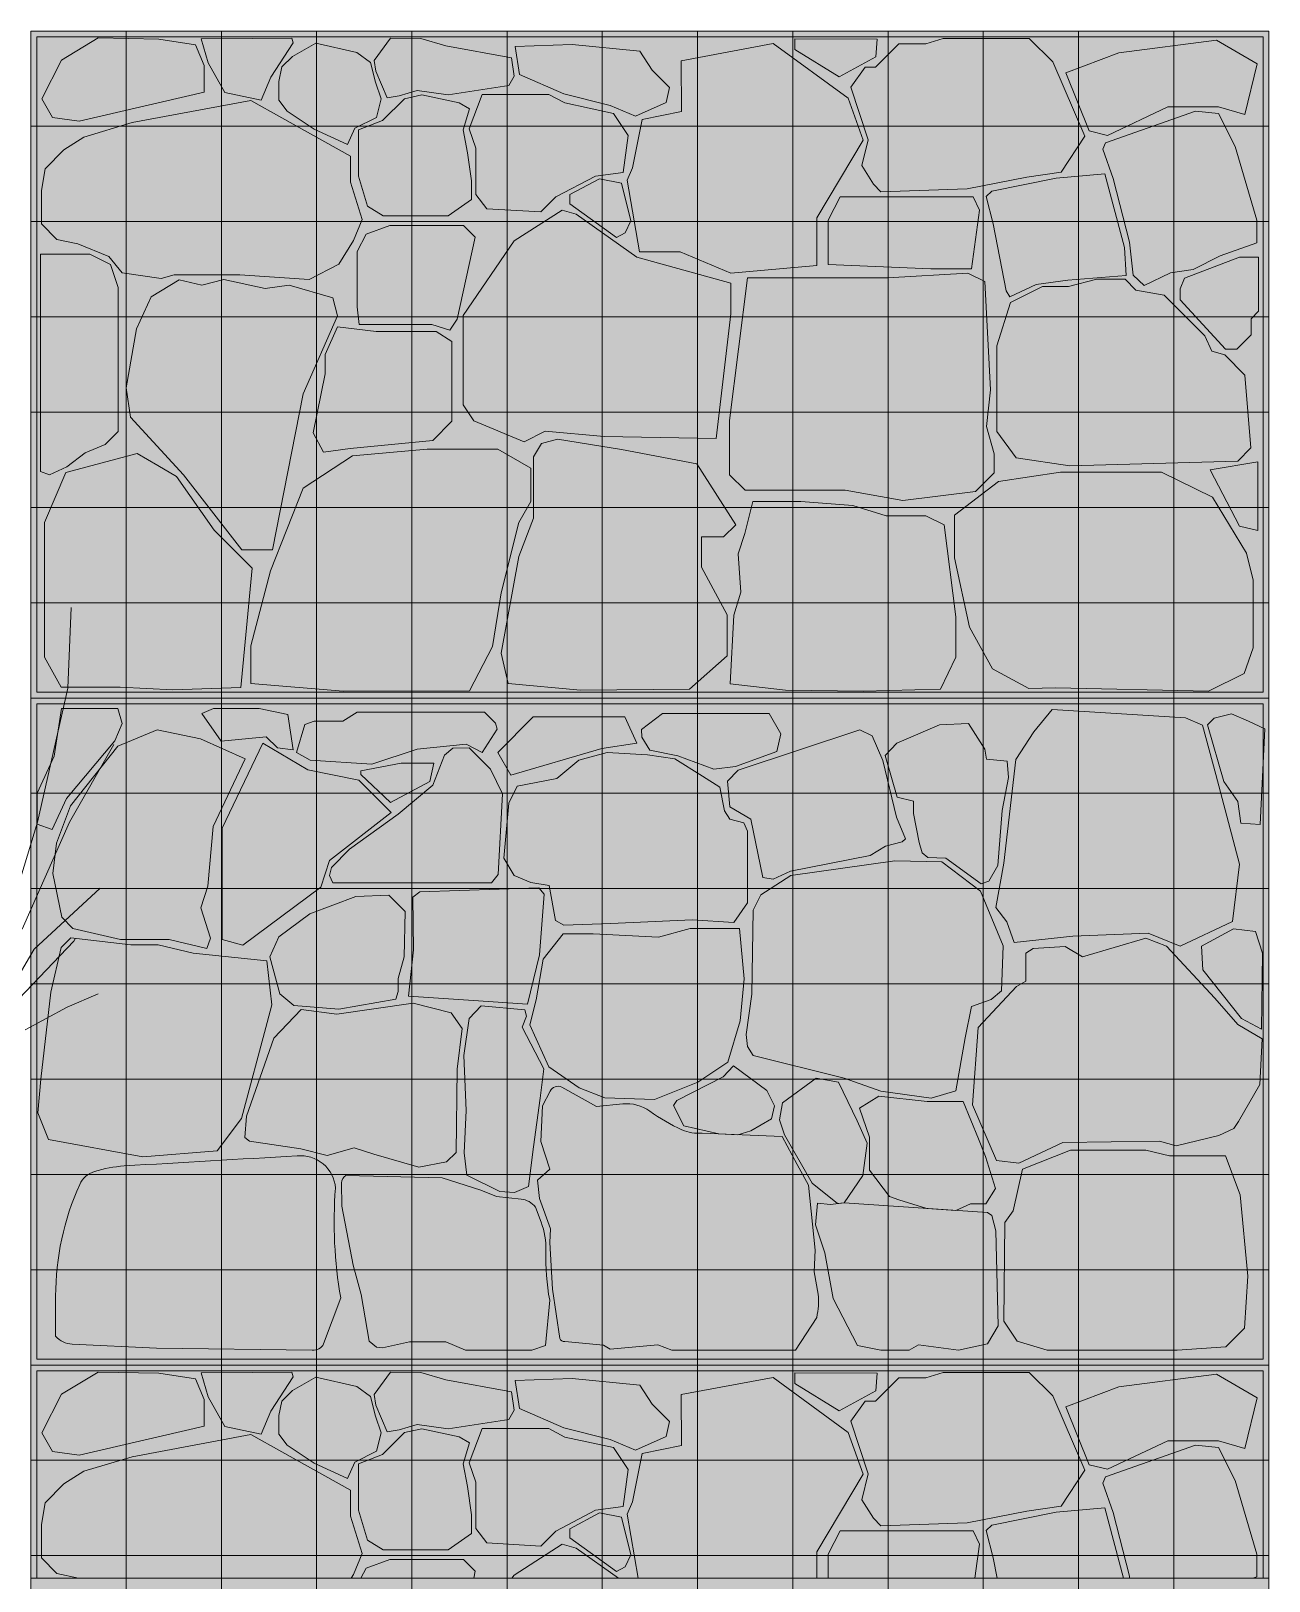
# Model space of a CAD drawing. Header units: centimetres. Extents: x -4381 to 5639, y -3920 to 4826.
# Drawn here: x 5.941 to 6.791, y 27.74 to 28.804 of the extents above; entities that cross this region are included whole.
import ezdxf
from ezdxf.xclip import XClip

# ---------------------------------------------------------------- set-up
doc = ezdxf.new("R2010")
doc.units = ezdxf.units.CM
doc.header["$MEASUREMENT"] = 0
doc.header["$XCLIPFRAME"] = 0
for name, color, linetype, lineweight in [('0_Pen_No__1', 7, 'Continuous', 5), ('0_Pen_No__7', 7, 'Continuous', 5), ('Mur de clôture_Pen_No__1', 7, 'Continuous', 5), ('net_Pen_No__1', 7, 'Continuous', 5)]:
    doc.layers.add(name, color=color, linetype=linetype, lineweight=lineweight)
doc.layers.add('0_Pen_No__254', color=7, linetype='Continuous', lineweight=13, true_color=0xe8e8e8)
doc.layers.add('cad-block.com_Pen_No__62', color=7, linetype='Continuous', lineweight=5, true_color=0xaaaaaa)
doc.layers.add('Drawing & Figure', color=7, linetype='Continuous')
doc.layers.add('Mur de clôture', color=7, linetype='Continuous')

# ---------------------------------------------------------------- blocks, each defined once
blk = doc.blocks.new('Drawing_8_8', base_point=(-322.5754, 32.2036))
at = {"layer": '0_Pen_No__1', "linetype": 'Continuous', "lineweight": 0, "ltscale": 10, "true_color": 0xffffff}
blk.add_hatch(color=7, dxfattribs=at).paths.add_polyline_path([(6.791, 28.8036), (5.941, 28.8036), (5.941, 25.1825), (6.791, 25.1825)])
at = {"layer": '0_Pen_No__254', "linetype": 'Continuous', "ltscale": 10}
for points in [[(6.0599, 28.7617), (6.0599, 28.7799), (6.0539, 28.7941), (6.0288, 28.7979), (5.9872, 28.7988), (5.9619, 28.7837), (5.9486, 28.7571), (5.9558, 28.7442), (5.9742, 28.7417)], [(6.0741, 28.7613), (6.0992, 28.7562), (6.1058, 28.772), (6.121, 28.7955), (6.1201, 28.7986), (6.0933, 28.7984), (6.058, 28.7983), (6.0628, 28.7817)], [(6.1366, 28.7953), (6.1206, 28.786), (6.1134, 28.7789), (6.1112, 28.7689), (6.1112, 28.7562), (6.1169, 28.7487), (6.1355, 28.7362), (6.1584, 28.7258), (6.1634, 28.737), (6.1782, 28.7443), (6.1814, 28.757), (6.1775, 28.7686), (6.1742, 28.782), (6.1647, 28.7888)], [(6.1778, 28.776), (6.1855, 28.7578), (6.1939, 28.7591), (6.2061, 28.7627), (6.2276, 28.7597), (6.2691, 28.7663), (6.2728, 28.7726), (6.271, 28.7853), (6.2259, 28.7934), (6.2087, 28.7984), (6.1879, 28.7986), (6.1767, 28.7834)], [(6.2736, 28.7929), (6.2765, 28.7738), (6.3068, 28.7604), (6.3387, 28.7524), (6.3561, 28.7451), (6.3772, 28.7545), (6.3794, 28.7649), (6.3675, 28.7768), (6.359, 28.7898), (6.3126, 28.7944)], [(6.3589, 28.652), (6.3868, 28.652), (6.4215, 28.6375), (6.4806, 28.6426), (6.4806, 28.6753), (6.5124, 28.7286), (6.5022, 28.7574), (6.4507, 28.795), (6.3875, 28.7832), (6.3876, 28.7484), (6.3606, 28.7428), (6.3541, 28.7097), (6.3504, 28.7012)], [(6.4654, 28.7982), (6.4655, 28.791), (6.4959, 28.7721), (6.521, 28.7859), (6.522, 28.798)], [(6.5245, 28.6932), (6.5838, 28.6952), (6.6247, 28.7034), (6.6483, 28.7067), (6.6646, 28.7315), (6.6426, 28.7824), (6.6265, 28.7985), (6.5674, 28.7985), (6.5554, 28.7949), (6.537, 28.7949), (6.5208, 28.7787), (6.5138, 28.7787), (6.5039, 28.765), (6.5159, 28.729), (6.5115, 28.7112), (6.5194, 28.6984)], [(6.6801, 28.732), (6.7217, 28.7516), (6.7563, 28.7516), (6.7745, 28.7462), (6.7829, 28.7811), (6.7551, 28.7974), (6.6879, 28.7886), (6.6516, 28.775), (6.6676, 28.7351)], [(6.242, 28.7365), (6.2465, 28.7232), (6.2465, 28.6915), (6.254, 28.6815), (6.2912, 28.6794), (6.3015, 28.6897), (6.3287, 28.7039), (6.3477, 28.7064), (6.351, 28.7319), (6.3411, 28.7471), (6.3076, 28.7542), (6.2966, 28.7601), (6.2508, 28.7601)], [(5.9482, 28.6942), (5.9482, 28.6712), (5.9589, 28.6605), (5.9732, 28.6575), (5.9946, 28.6489), (6.0036, 28.6376), (6.0305, 28.6337), (6.0393, 28.6363), (6.0845, 28.6363), (6.132, 28.633), (6.1524, 28.6435), (6.1624, 28.6599), (6.1685, 28.6743), (6.1604, 28.6998), (6.1604, 28.7178), (6.0919, 28.7558), (6.0105, 28.7407), (5.9774, 28.7308), (5.9637, 28.722), (5.9508, 28.7091)], [(6.166, 28.7357), (6.166, 28.7039), (6.172, 28.6835), (6.1828, 28.6768), (6.2274, 28.6768), (6.2434, 28.688), (6.2434, 28.7009), (6.2408, 28.7201), (6.2378, 28.7357), (6.2422, 28.7501), (6.2351, 28.7543), (6.2093, 28.7597), (6.1974, 28.7571), (6.1823, 28.7421)], [(6.6978, 28.636), (6.7053, 28.6289), (6.7235, 28.6377), (6.7389, 28.64), (6.7575, 28.6494), (6.7827, 28.6583), (6.7827, 28.6739), (6.7679, 28.7243), (6.7563, 28.7469), (6.7406, 28.7485), (6.6788, 28.7269), (6.6769, 28.7225), (6.6841, 28.7023), (6.6952, 28.6586)], [(6.311, 28.685), (6.3431, 28.6618), (6.3491, 28.665), (6.3529, 28.6734), (6.3466, 28.6992), (6.3314, 28.7021), (6.311, 28.6913)], [(6.6105, 28.6254), (6.6131, 28.6212), (6.6312, 28.6296), (6.653, 28.6327), (6.6929, 28.6358), (6.6918, 28.6551), (6.6783, 28.7057), (6.6449, 28.7027), (6.6007, 28.6938), (6.5969, 28.69), (6.6017, 28.6713)], [(6.4883, 28.6433), (6.5588, 28.6404), (6.5867, 28.6404), (6.5922, 28.6806), (6.588, 28.6898), (6.4966, 28.6898), (6.4883, 28.6739)], [(6.3346, 28.5253), (6.4115, 28.5239), (6.4216, 28.6096), (6.4216, 28.6306), (6.3571, 28.6484), (6.3153, 28.6779), (6.3057, 28.6807), (6.2727, 28.6595), (6.2377, 28.6083), (6.2377, 28.5471), (6.2451, 28.536), (6.2796, 28.5218), (6.294, 28.529)], [(6.1664, 28.6023), (6.2162, 28.6023), (6.2286, 28.5984), (6.2336, 28.6058), (6.2461, 28.6621), (6.238, 28.6702), (6.1874, 28.6702), (6.1712, 28.6643), (6.1649, 28.6524), (6.1649, 28.6144)], [(5.9475, 28.5013), (5.9538, 28.499), (5.9657, 28.5045), (5.9783, 28.5141), (5.992, 28.5199), (6.0009, 28.5288), (6.0009, 28.6277), (5.9956, 28.6433), (5.9814, 28.6504), (5.9475, 28.6504)], [(6.7301, 28.6192), (6.7612, 28.5853), (6.769, 28.5853), (6.7787, 28.595), (6.7787, 28.6062), (6.7839, 28.6114), (6.7839, 28.6485), (6.7707, 28.6485), (6.733, 28.6339), (6.7301, 28.6266)], [(6.0095, 28.5387), (6.0458, 28.4991), (6.0859, 28.4475), (6.1068, 28.4475), (6.1279, 28.5546), (6.1515, 28.6081), (6.1484, 28.6205), (6.1184, 28.6292), (6.1018, 28.6268), (6.0734, 28.6331), (6.0583, 28.6291), (6.0427, 28.6328), (6.0235, 28.6211), (6.0134, 28.5993), (6.0063, 28.5587)], [(6.4207, 28.499), (6.4313, 28.4886), (6.5001, 28.4886), (6.5396, 28.4814), (6.5895, 28.4876), (6.6024, 28.5004), (6.6024, 28.5135), (6.5971, 28.5323), (6.5999, 28.5573), (6.596, 28.6316), (6.5842, 28.6374), (6.5292, 28.6342), (6.4329, 28.6342), (6.4207, 28.5363)], [(6.6542, 28.5053), (6.7696, 28.5085), (6.7786, 28.5175), (6.7745, 28.5675), (6.7607, 28.5813), (6.7517, 28.5838), (6.747, 28.5945), (6.7191, 28.6223), (6.6997, 28.6258), (6.6924, 28.6332), (6.6728, 28.6332), (6.6535, 28.6282), (6.6356, 28.6282), (6.6136, 28.6172), (6.6043, 28.5875), (6.6043, 28.5287), (6.6175, 28.5106)], [(6.142, 28.5147), (6.1602, 28.5172), (6.2169, 28.5227), (6.2301, 28.5358), (6.2301, 28.5905), (6.2192, 28.5973), (6.1781, 28.5973), (6.1515, 28.6007), (6.1431, 28.5817), (6.1431, 28.5684), (6.1349, 28.5279)], [(6.092, 28.3559), (6.1555, 28.3505), (6.2422, 28.3508), (6.258, 28.3813), (6.2639, 28.4181), (6.2759, 28.4663), (6.2842, 28.4807), (6.2842, 28.5037), (6.2617, 28.5167), (6.213, 28.5167), (6.1619, 28.5121), (6.128, 28.4898), (6.1055, 28.4331), (6.092, 28.3816)], [(6.2638, 28.3767), (6.2686, 28.3558), (6.3183, 28.3513), (6.3931, 28.352), (6.4191, 28.3748), (6.4191, 28.4029), (6.4014, 28.4357), (6.4014, 28.4564), (6.4166, 28.4564), (6.4249, 28.4647), (6.3983, 28.5067), (6.3464, 28.5164), (6.3026, 28.5236), (6.2915, 28.5205), (6.286, 28.5114), (6.286, 28.4693), (6.276, 28.4431)], [(5.9504, 28.4663), (5.9504, 28.374), (5.9618, 28.3533), (6.0023, 28.3533), (6.0385, 28.3514), (6.0852, 28.3532), (6.093, 28.435), (6.0669, 28.4611), (6.041, 28.4979), (6.0139, 28.5137), (5.9651, 28.5007)], [(6.7507, 28.5025), (6.7707, 28.4639), (6.7834, 28.4609), (6.7834, 28.5079)], [(6.7496, 28.3507), (6.7741, 28.3627), (6.7802, 28.3803), (6.7802, 28.4267), (6.7755, 28.4453), (6.7522, 28.4838), (6.7172, 28.5009), (6.6478, 28.5009), (6.6053, 28.4945), (6.5752, 28.4713), (6.5752, 28.4422), (6.5854, 28.3944), (6.6012, 28.3659), (6.6262, 28.3524), (6.6444, 28.3528)], [(6.4211, 28.3556), (6.4591, 28.3513), (6.5127, 28.3506), (6.5656, 28.352), (6.576, 28.374), (6.576, 28.4017), (6.568, 28.4647), (6.5555, 28.471), (6.5282, 28.471), (6.5054, 28.4781), (6.4696, 28.4808), (6.4366, 28.4808), (6.4311, 28.4589), (6.4267, 28.4449), (6.4285, 28.4185), (6.4236, 28.4028)], [(5.9556, 28.2557), (5.9654, 28.277), (5.9986, 28.3164), (6.0037, 28.3283), (6.0006, 28.3386), (5.9619, 28.3386), (5.9569, 28.3061), (5.9453, 28.2805), (5.9453, 28.2593)], [(6.0716, 28.3162), (6.1026, 28.3193), (6.1103, 28.3116), (6.1211, 28.3103), (6.1175, 28.3345), (6.0977, 28.3386), (6.0663, 28.3386), (6.0583, 28.3352)], [(6.129, 28.3277), (6.1234, 28.3086), (6.1327, 28.3033), (6.175, 28.3006), (6.2062, 28.3108), (6.2399, 28.3142), (6.2508, 28.3086), (6.2612, 28.3246), (6.2599, 28.3286), (6.2524, 28.3361), (6.1649, 28.3361), (6.1551, 28.3299), (6.1354, 28.3299)], [(6.4532, 28.3092), (6.4559, 28.3213), (6.4478, 28.3352), (6.3746, 28.3352), (6.3603, 28.3242), (6.3605, 28.319), (6.366, 28.3101), (6.3852, 28.3062), (6.4098, 28.297), (6.4248, 28.299)], [(6.6161, 28.1781), (6.6564, 28.1824), (6.708, 28.1845), (6.7301, 28.1757), (6.766, 28.1926), (6.7709, 28.2319), (6.7546, 28.2934), (6.7453, 28.3273), (6.7338, 28.3323), (6.6422, 28.338), (6.6296, 28.3227), (6.6173, 28.3037), (6.609, 28.2326), (6.6035, 28.2021), (6.611, 28.1923)], [(6.7849, 28.2591), (6.7881, 28.3248), (6.777, 28.33), (6.7654, 28.335), (6.7533, 28.332), (6.7489, 28.3276), (6.76, 28.2885), (6.7696, 28.2748), (6.7716, 28.2601)], [(6.0619, 28.1739), (6.0643, 28.181), (6.0576, 28.202), (6.0625, 28.2167), (6.0661, 28.2577), (6.0882, 28.3041), (6.0575, 28.318), (6.0277, 28.3241), (6.0007, 28.3129), (5.9683, 28.272), (5.9585, 28.2462), (5.956, 28.2255), (5.9622, 28.1954), (5.9699, 28.1877), (6.0025, 28.1802), (6.0359, 28.1802)], [(6.2705, 28.293), (6.3329, 28.3113), (6.3571, 28.3148), (6.3488, 28.333), (6.2858, 28.333), (6.2616, 28.3085)], [(6.4436, 28.2227), (6.4507, 28.2217), (6.4625, 28.227), (6.5172, 28.2378), (6.5278, 28.2442), (6.5393, 28.2473), (6.5414, 28.2493), (6.5354, 28.2642), (6.5259, 28.303), (6.5187, 28.32), (6.5102, 28.324), (6.4266, 28.2963), (6.4192, 28.2888), (6.4208, 28.2712), (6.4354, 28.2628)], [(6.553, 28.2396), (6.5567, 28.2365), (6.5691, 28.2359), (6.5935, 28.2185), (6.5987, 28.2203), (6.6048, 28.231), (6.6078, 28.2687), (6.6122, 28.2913), (6.6112, 28.3025), (6.5971, 28.304), (6.596, 28.3109), (6.5848, 28.3284), (6.5649, 28.3274), (6.5355, 28.3149), (6.5276, 28.3064), (6.5357, 28.2778), (6.547, 28.2752), (6.547, 28.2666), (6.5509, 28.2467)], [(6.1002, 28.315), (6.0723, 28.2565), (6.0723, 28.1802), (6.0866, 28.1763), (6.1401, 28.216), (6.1461, 28.2345), (6.1883, 28.2673), (6.1661, 28.2895), (6.1312, 28.2966)], [(6.2307, 28.3115), (6.225, 28.3067), (6.2169, 28.2862), (6.1932, 28.2662), (6.1598, 28.2422), (6.1473, 28.2297), (6.146, 28.2242), (6.1482, 28.2191), (6.2572, 28.2191), (6.2618, 28.2249), (6.2649, 28.2801), (6.2566, 28.297), (6.2418, 28.3117)], [(6.2969, 28.2173), (6.3011, 28.1932), (6.3069, 28.1901), (6.3391, 28.1911), (6.3951, 28.1937), (6.4237, 28.1918), (6.433, 28.2054), (6.4331, 28.2546), (6.4304, 28.2603), (6.4208, 28.2627), (6.4172, 28.2684), (6.4141, 28.2847), (6.4022, 28.2922), (6.3832, 28.3042), (6.3643, 28.307), (6.3367, 28.3086), (6.3173, 28.3032), (6.3022, 28.2907), (6.2748, 28.2855), (6.2691, 28.2737), (6.2657, 28.2361), (6.2728, 28.224), (6.2842, 28.2192)], [(6.1676, 28.2934), (6.1879, 28.2741), (6.2149, 28.2885), (6.2177, 28.3011), (6.1953, 28.3011), (6.1676, 28.2959)], [(6.4369, 28.1005), (6.4993, 28.085), (6.5245, 28.0761), (6.5591, 28.0714), (6.576, 28.0764), (6.5825, 28.1128), (6.5869, 28.1342), (6.6002, 28.1391), (6.6075, 28.145), (6.6085, 28.1759), (6.5929, 28.2133), (6.5664, 28.2335), (6.5342, 28.2341), (6.4627, 28.2242), (6.4422, 28.2108), (6.4368, 28.2003), (6.436, 28.1426), (6.4321, 28.1151), (6.4331, 28.1067)], [(6.1215, 28.1349), (6.1525, 28.1323), (6.1915, 28.1392), (6.1932, 28.1445), (6.1932, 28.1535), (6.1972, 28.1682), (6.1979, 28.1994), (6.1867, 28.2105), (6.164, 28.2097), (6.1325, 28.1978), (6.1112, 28.182), (6.105, 28.1683), (6.1119, 28.1429)], [(6.2002, 28.1413), (6.2449, 28.1383), (6.2819, 28.1359), (6.2901, 28.1696), (6.2935, 28.2113), (6.2897, 28.2156), (6.208, 28.2128), (6.2032, 28.2093), (6.2037, 28.1732)], [(6.2835, 28.1216), (6.2967, 28.0929), (6.3175, 28.0783), (6.3351, 28.0715), (6.3692, 28.0703), (6.3988, 28.0823), (6.4194, 28.0961), (6.428, 28.1244), (6.4307, 28.1532), (6.4274, 28.1878), (6.3937, 28.1878), (6.372, 28.1819), (6.3271, 28.184), (6.3065, 28.184), (6.2926, 28.1666), (6.288, 28.1389)], [(6.7447, 28.1756), (6.7456, 28.1594), (6.7721, 28.1259), (6.7859, 28.1186), (6.7865, 28.1709), (6.7817, 28.1857), (6.7667, 28.1876)], [(5.9532, 28.0429), (6.0178, 28.0311), (6.0688, 28.0351), (6.0857, 28.0573), (6.1032, 28.1233), (6.1065, 28.1353), (6.103, 28.1656), (6.0523, 28.1708), (6.0284, 28.1766), (6.0096, 28.1766), (5.9684, 28.1813), (5.9617, 28.1746), (5.9548, 28.144), (5.9478, 28.0844), (5.9457, 28.0613)], [(6.604, 28.0286), (6.6193, 28.0266), (6.6496, 28.041), (6.7158, 28.0418), (6.7272, 28.0386), (6.7567, 28.0457), (6.7668, 28.0506), (6.77, 28.0553), (6.7848, 28.0806), (6.7863, 28.1121), (6.7696, 28.1219), (6.7539, 28.14), (6.7206, 28.1756), (6.7064, 28.1812), (6.6629, 28.1683), (6.651, 28.1754), (6.6291, 28.1741), (6.6242, 28.1707), (6.6242, 28.1516), (6.6177, 28.1479), (6.5914, 28.1199), (6.5875, 28.0667)], [(6.0878, 28.0443), (6.091, 28.0419), (6.1263, 28.0366), (6.1444, 28.0319), (6.163, 28.0372), (6.1764, 28.0328), (6.2073, 28.024), (6.2263, 28.0277), (6.233, 28.034), (6.2336, 28.0912), (6.237, 28.1192), (6.2296, 28.1299), (6.2035, 28.1364), (6.1511, 28.1289), (6.1265, 28.1322), (6.1079, 28.1125), (6.089, 28.059)], [(6.2629, 28.0072), (6.2731, 28.0066), (6.2826, 28.0107), (6.286, 28.0379), (6.2907, 28.0712), (6.2931, 28.0915), (6.2782, 28.1201), (6.2812, 28.1276), (6.2802, 28.1319), (6.2501, 28.1346), (6.242, 28.126), (6.2382, 28.1005), (6.2398, 28.0629), (6.2384, 28.0337), (6.2404, 28.0185)], [(6.3894, 28.0524), (6.4134, 28.0468), (6.4263, 28.0462), (6.4353, 28.049), (6.4495, 28.0572), (6.4516, 28.066), (6.4462, 28.0765), (6.4233, 28.0934), (6.4163, 28.0859), (6.3844, 28.0698), (6.3823, 28.0663)], [(6.3387, 27.899), (6.3715, 27.9021), (6.3811, 27.8985), (6.4659, 27.8985), (6.4805, 27.9209, 0.078557), (6.4816, 27.9368), (6.4788, 27.9522), (6.4795, 27.9671), (6.4749, 28.0116), (6.467, 28.0257), (6.4567, 28.0449), (6.4018, 28.0473, -0.129508), (6.388, 28.0496, -0.047136), (6.3659, 28.0624, 0.178869), (6.3474, 28.0674), (6.3294, 28.0657), (6.3055, 28.0789, 0.402294), (6.2975, 28.0762), (6.2922, 28.0661), (6.2911, 28.0415), (6.2972, 28.0226), (6.2889, 28.0151), (6.2902, 28.0024), (6.2977, 27.9817), (6.2974, 27.9723), (6.2991, 27.9402), (6.3041, 27.9063, 0.271244), (6.3075, 27.9043), (6.3342, 27.9019)], [(6.455, 28.0564), (6.4585, 28.0461), (6.4775, 28.013), (6.4947, 27.999), (6.4994, 27.9995), (6.5123, 28.0183), (6.5152, 28.0404), (6.5084, 28.0558), (6.4954, 28.0824), (6.4801, 28.0851), (6.4571, 28.068)], [(6.537, 28.0016), (6.5562, 27.9956), (6.576, 27.9943), (6.5861, 27.9989), (6.5967, 27.9989), (6.6033, 28.0093), (6.5965, 28.0313), (6.5916, 28.0433), (6.5811, 28.069), (6.5563, 28.069), (6.5232, 28.0726), (6.5098, 28.0645), (6.5167, 28.0445), (6.5167, 28.0219), (6.5306, 28.0038)], [(5.958, 27.908, 0.202929), (5.9694, 27.9025), (6.0272, 27.8998), (6.1342, 27.8985, 0.315943), (6.142, 27.9027), (6.1537, 27.9343, -0.062601), (6.1501, 28.0096, 0.423499), (6.1238, 28.0317), (6.005, 28.0248, 0.056058), (5.9846, 28.021, 0.216368), (5.9745, 28.0121, 0.106349), (5.958, 27.9355)], [(6.6387, 27.8985), (6.6785, 27.8985), (6.728, 27.8985), (6.7615, 27.9007), (6.7743, 27.9134), (6.7766, 27.9492), (6.7712, 28.005), (6.7611, 28.0318), (6.7228, 28.0318), (6.7064, 28.0356), (6.6548, 28.0356), (6.6219, 28.0225), (6.6153, 27.9941), (6.6097, 27.9861), (6.6091, 27.9183), (6.6181, 27.9045)], [(6.1732, 27.9046), (6.1782, 27.9005), (6.1823, 27.8999), (6.201, 27.904), (6.226, 27.904), (6.2395, 27.8985), (6.2849, 27.8985), (6.2942, 27.9016), (6.2972, 27.9327, -0.055011), (6.2946, 27.9665, 0.099308), (6.2913, 27.9863), (6.2874, 27.9965, 0.204724), (6.2775, 28.0021), (6.2606, 28.0039), (6.2499, 28.0082), (6.2233, 28.0167), (6.1572, 28.0183, 0.262334), (6.1543, 28.0131), (6.1545, 27.9973), (6.1623, 27.9567), (6.1677, 27.9366)], [(6.5085, 27.9016), (6.5245, 27.8985), (6.544, 27.8985), (6.5505, 27.9021), (6.5778, 27.8985), (6.5977, 27.9028), (6.605, 27.915), (6.6034, 27.9803), (6.6007, 27.9907), (6.5978, 27.9928), (6.4994, 27.9995), (6.49, 27.9984), (6.481, 27.9993), (6.4796, 27.9843), (6.4862, 27.9652), (6.4918, 27.9338)], [(6.0599, 27.8463), (6.0599, 27.8645), (6.0539, 27.8787), (6.0288, 27.8825), (5.9872, 27.8834), (5.9619, 27.8683), (5.9486, 27.8417), (5.9558, 27.8288), (5.9742, 27.8263)], [(6.0741, 27.8459), (6.0992, 27.8408), (6.1058, 27.8566), (6.121, 27.8801), (6.1201, 27.8832), (6.0933, 27.8831), (6.058, 27.8829), (6.0628, 27.8663)], [(6.1366, 27.8799), (6.1206, 27.8706), (6.1134, 27.8635), (6.1112, 27.8535), (6.1112, 27.8408), (6.1169, 27.8333), (6.1355, 27.8209), (6.1584, 27.8104), (6.1634, 27.8216), (6.1782, 27.829), (6.1814, 27.8417), (6.1775, 27.8532), (6.1742, 27.8666), (6.1647, 27.8734)], [(6.1778, 27.8606), (6.1855, 27.8424), (6.1939, 27.8437), (6.2061, 27.8473), (6.2276, 27.8443), (6.2691, 27.8509), (6.2728, 27.8572), (6.271, 27.8699), (6.2259, 27.878), (6.2087, 27.883), (6.1879, 27.8832), (6.1767, 27.868)], [(6.2736, 27.8775), (6.2765, 27.8584), (6.3068, 27.845), (6.3387, 27.837), (6.3561, 27.8298), (6.3772, 27.8391), (6.3794, 27.8495), (6.3675, 27.8614), (6.359, 27.8744), (6.3126, 27.879)], [(6.4806, 27.742), (6.4806, 27.7599), (6.5124, 27.8132), (6.5022, 27.842), (6.4507, 27.8796), (6.3875, 27.8679), (6.3876, 27.833), (6.3606, 27.8274), (6.3541, 27.7944), (6.3504, 27.7858), (6.358, 27.742)], [(6.4654, 27.8829), (6.4655, 27.8756), (6.4959, 27.8567), (6.521, 27.8705), (6.522, 27.8826)], [(6.5245, 27.7778), (6.5838, 27.7798), (6.6247, 27.788), (6.6483, 27.7913), (6.6646, 27.8161), (6.6426, 27.867), (6.6265, 27.8831), (6.5674, 27.8831), (6.5554, 27.8795), (6.537, 27.8795), (6.5208, 27.8633), (6.5138, 27.8633), (6.5039, 27.8497), (6.5159, 27.8136), (6.5115, 27.7958), (6.5194, 27.783)], [(6.6801, 27.8167), (6.7217, 27.8362), (6.7563, 27.8362), (6.7745, 27.8308), (6.7829, 27.8657), (6.7551, 27.882), (6.6879, 27.8733), (6.6516, 27.8596), (6.6676, 27.8197)], [(5.9482, 27.7788), (5.9482, 27.7558), (5.9589, 27.7451), (5.9732, 27.7421), (6.1608, 27.742), (6.1624, 27.7445), (6.1685, 27.7589), (6.1604, 27.7844), (6.1604, 27.8024), (6.0919, 27.8405), (6.0105, 27.8253), (5.9774, 27.8154), (5.9637, 27.8066), (5.9508, 27.7937)], [(6.166, 27.8203), (6.166, 27.7886), (6.172, 27.7681), (6.1828, 27.7614), (6.2274, 27.7614), (6.2434, 27.7726), (6.2434, 27.7855), (6.2408, 27.8048), (6.2378, 27.8204), (6.2422, 27.8347), (6.2351, 27.8389), (6.2093, 27.8444), (6.1974, 27.8418), (6.1823, 27.8267)], [(6.242, 27.8211), (6.2465, 27.8078), (6.2465, 27.7761), (6.254, 27.7661), (6.2912, 27.764), (6.3015, 27.7743), (6.3287, 27.7885), (6.3477, 27.791), (6.351, 27.8165), (6.3411, 27.8317), (6.3076, 27.8388), (6.2966, 27.8447), (6.2508, 27.8447)], [(6.78, 27.742), (6.7827, 27.7429), (6.7827, 27.7585), (6.7679, 27.809), (6.7563, 27.8316), (6.7406, 27.8331), (6.6788, 27.8115), (6.6769, 27.8071), (6.6841, 27.787), (6.6952, 27.7432), (6.6953, 27.742)], [(6.311, 27.7696), (6.3431, 27.7464), (6.3491, 27.7496), (6.3529, 27.758), (6.3466, 27.7838), (6.3314, 27.7867), (6.311, 27.7759)], [(6.6912, 27.742), (6.6783, 27.7903), (6.6449, 27.7873), (6.6007, 27.7784), (6.5969, 27.7746), (6.6017, 27.7559), (6.6044, 27.742)], [(6.5891, 27.742), (6.5922, 27.7652), (6.588, 27.7744), (6.4966, 27.7744), (6.4883, 27.7585), (6.4883, 27.742)], [(6.3444, 27.742), (6.3153, 27.7625), (6.3057, 27.7653), (6.2727, 27.7441), (6.2713, 27.742)], [(6.2451, 27.742), (6.2461, 27.7467), (6.238, 27.7548), (6.1874, 27.7548), (6.1712, 27.7489), (6.1675, 27.742)]]:
    blk.add_hatch(color=256, dxfattribs=at).paths.add_polyline_path(points)
at = {"layer": 'Mur de clôture', "linetype": 'Continuous', "lineweight": 0, "ltscale": 10, "true_color": 0x000000}
blk.add_hatch(color=18, dxfattribs=at).paths.add_polyline_path([(6.791, 28.8036), (5.941, 28.8036), (5.941, 24.7674), (6.791, 24.7674)])
at = {"layer": '0_Pen_No__1', "linetype": 'Continuous', "ltscale": 10}
for p, q in [((6.791, 28.8036), (5.941, 28.8036)), ((6.791, 25.1825), (6.791, 28.8036))]:
    blk.add_line(p, q, dxfattribs=at)
at = {"layer": '0_Pen_No__7', "linetype": 'Continuous', "ltscale": 10}
for p, q in [((5.9664, 28.3526), (5.9687, 28.4081)), ((5.9456, 28.2606), (5.9664, 28.3526)), ((5.9674, 28.2606), (5.9979, 28.3139)), ((5.9242, 28.1905), (5.9456, 28.2606)), ((5.9351, 28.1872), (5.9674, 28.2606)), ((5.9432, 28.1736), (5.9885, 28.2154)), ((5.9122, 28.1181), (5.9705, 28.179)), ((5.9705, 28.179), (5.9716, 28.1811)), ((5.9107, 28.1181), (5.9432, 28.1736)), ((5.9371, 28.1181), (5.966, 28.1338)), ((5.966, 28.1338), (5.9873, 28.143))]:
    blk.add_line(p, q, dxfattribs=at)
at = {"layer": 'cad-block.com_Pen_No__62', "linetype": 'Continuous', "ltscale": 10, "flags": 128}
for points in [[(6.0599, 28.7617), (6.0599, 28.7799), (6.0539, 28.7941), (6.0288, 28.7979), (5.9872, 28.7988), (5.9619, 28.7837), (5.9486, 28.7571), (5.9558, 28.7442), (5.9742, 28.7417)], [(6.0741, 28.7613), (6.0628, 28.7817), (6.058, 28.7983), (6.0933, 28.7984), (6.1201, 28.7986), (6.121, 28.7955), (6.1058, 28.772), (6.0992, 28.7562)], [(6.1366, 28.7953), (6.1647, 28.7888), (6.1742, 28.782), (6.1775, 28.7686), (6.1814, 28.757), (6.1782, 28.7443), (6.1634, 28.737), (6.1584, 28.7258), (6.1355, 28.7362), (6.1169, 28.7487), (6.1112, 28.7562), (6.1112, 28.7689), (6.1134, 28.7789), (6.1206, 28.786)], [(6.1778, 28.776), (6.1855, 28.7578), (6.1939, 28.7591), (6.2061, 28.7627), (6.2276, 28.7597), (6.2691, 28.7663), (6.2728, 28.7726), (6.271, 28.7853), (6.2259, 28.7934), (6.2087, 28.7984), (6.1879, 28.7986), (6.1767, 28.7834)], [(6.2736, 28.7929), (6.2765, 28.7738), (6.3068, 28.7604), (6.3387, 28.7524), (6.3561, 28.7451), (6.3772, 28.7545), (6.3794, 28.7649), (6.3675, 28.7768), (6.359, 28.7898), (6.3126, 28.7944)], [(6.3589, 28.652), (6.3868, 28.652), (6.4215, 28.6375), (6.4806, 28.6426), (6.4806, 28.6753), (6.5124, 28.7286), (6.5022, 28.7574), (6.4507, 28.795), (6.3875, 28.7832), (6.3876, 28.7484), (6.3606, 28.7428), (6.3541, 28.7097), (6.3504, 28.7012)], [(6.4654, 28.7982), (6.4655, 28.791), (6.4959, 28.7721), (6.521, 28.7859), (6.522, 28.798)], [(6.5245, 28.6932), (6.5194, 28.6984), (6.5115, 28.7112), (6.5159, 28.729), (6.5039, 28.765), (6.5138, 28.7787), (6.5208, 28.7787), (6.537, 28.7949), (6.5554, 28.7949), (6.5674, 28.7985), (6.6265, 28.7985), (6.6426, 28.7824), (6.6646, 28.7315), (6.6483, 28.7067), (6.6247, 28.7034), (6.5838, 28.6952)], [(6.6801, 28.732), (6.6676, 28.7351), (6.6516, 28.775), (6.6879, 28.7886), (6.7551, 28.7974), (6.7829, 28.7811), (6.7745, 28.7462), (6.7563, 28.7516), (6.7217, 28.7516)], [(6.2465, 28.6915), (6.2465, 28.7056), (6.2465, 28.7232), (6.242, 28.7365), (6.2508, 28.7601), (6.2966, 28.7601), (6.3076, 28.7542), (6.3411, 28.7471), (6.351, 28.7319), (6.3477, 28.7064), (6.3287, 28.7039), (6.3015, 28.6897), (6.2912, 28.6794), (6.254, 28.6815)], [(6.132, 28.633), (6.1524, 28.6435), (6.1624, 28.6599), (6.1685, 28.6743), (6.1604, 28.6998), (6.1604, 28.7178), (6.1132, 28.744), (6.0919, 28.7558), (6.0105, 28.7407), (5.9774, 28.7308), (5.9637, 28.722), (5.9508, 28.7091), (5.9482, 28.6942), (5.9482, 28.6712), (5.9589, 28.6605), (5.9732, 28.6575), (5.9946, 28.6489), (6.0036, 28.6376), (6.0305, 28.6337), (6.0393, 28.6363), (6.0845, 28.6363)], [(6.166, 28.7357), (6.166, 28.7039), (6.172, 28.6835), (6.1828, 28.6768), (6.2274, 28.6768), (6.2434, 28.688), (6.2434, 28.7009), (6.2408, 28.7201), (6.2378, 28.7357), (6.2422, 28.7501), (6.2351, 28.7543), (6.2093, 28.7597), (6.1974, 28.7571), (6.1823, 28.7421)], [(6.6978, 28.636), (6.6952, 28.6586), (6.6841, 28.7023), (6.6769, 28.7225), (6.6788, 28.7269), (6.7406, 28.7485), (6.7563, 28.7469), (6.7679, 28.7243), (6.7827, 28.6739), (6.7827, 28.6583), (6.7575, 28.6494), (6.7389, 28.64), (6.7235, 28.6377), (6.7053, 28.6289)], [(6.311, 28.685), (6.311, 28.6913), (6.3314, 28.7021), (6.3466, 28.6992), (6.3529, 28.6734), (6.3491, 28.665), (6.3431, 28.6618)], [(6.6105, 28.6254), (6.6017, 28.6713), (6.5969, 28.69), (6.6007, 28.6938), (6.6449, 28.7027), (6.6783, 28.7057), (6.6918, 28.6551), (6.6929, 28.6358), (6.653, 28.6327), (6.6312, 28.6296), (6.6131, 28.6212)], [(6.4883, 28.6433), (6.4883, 28.6739), (6.4966, 28.6898), (6.588, 28.6898), (6.5922, 28.6806), (6.5867, 28.6404), (6.5588, 28.6404)], [(6.3346, 28.5253), (6.294, 28.529), (6.2796, 28.5218), (6.2451, 28.536), (6.2377, 28.5471), (6.2377, 28.6083), (6.2727, 28.6595), (6.3057, 28.6807), (6.3153, 28.6779), (6.3571, 28.6484), (6.4216, 28.6306), (6.4216, 28.6096), (6.4115, 28.5239)], [(6.1664, 28.6023), (6.2162, 28.6023), (6.2286, 28.5984), (6.2336, 28.6058), (6.2461, 28.6621), (6.238, 28.6702), (6.1874, 28.6702), (6.1712, 28.6643), (6.1649, 28.6524), (6.1649, 28.6144)], [(5.9475, 28.5013), (5.9475, 28.6504), (5.9769, 28.6504), (5.9814, 28.6504), (5.9956, 28.6433), (6.0009, 28.6277), (6.0009, 28.5288), (5.992, 28.5199), (5.9783, 28.5141), (5.9657, 28.5045), (5.9538, 28.499)], [(6.7301, 28.6192), (6.7301, 28.6266), (6.733, 28.6339), (6.7707, 28.6485), (6.7839, 28.6485), (6.7839, 28.6276), (6.7839, 28.6114), (6.7787, 28.6062), (6.7787, 28.595), (6.769, 28.5853), (6.7612, 28.5853)], [(6.0095, 28.5387), (6.0063, 28.5587), (6.0134, 28.5993), (6.0235, 28.6211), (6.0427, 28.6328), (6.0583, 28.6291), (6.0734, 28.6331), (6.1018, 28.6268), (6.1184, 28.6292), (6.1484, 28.6205), (6.1515, 28.6081), (6.1279, 28.5546), (6.1068, 28.4475), (6.0859, 28.4475), (6.0458, 28.4991)], [(6.4207, 28.499), (6.4207, 28.5363), (6.4329, 28.6342), (6.4522, 28.6342), (6.5292, 28.6342), (6.5842, 28.6374), (6.596, 28.6316), (6.5999, 28.5573), (6.5971, 28.5323), (6.6024, 28.5135), (6.6024, 28.5004), (6.5895, 28.4876), (6.5396, 28.4814), (6.5001, 28.4886), (6.4313, 28.4886)], [(6.6542, 28.5053), (6.6175, 28.5106), (6.6043, 28.5287), (6.6043, 28.5875), (6.6136, 28.6172), (6.6356, 28.6282), (6.6535, 28.6282), (6.6728, 28.6332), (6.6924, 28.6332), (6.6997, 28.6258), (6.7191, 28.6223), (6.747, 28.5945), (6.7517, 28.5838), (6.7607, 28.5813), (6.7745, 28.5675), (6.7786, 28.5175), (6.7696, 28.5085)], [(6.142, 28.5147), (6.1349, 28.5279), (6.1431, 28.5684), (6.1431, 28.5817), (6.1515, 28.6007), (6.1781, 28.5973), (6.2192, 28.5973), (6.2301, 28.5905), (6.2301, 28.5358), (6.2169, 28.5227), (6.1602, 28.5172)], [(6.092, 28.3559), (6.092, 28.3816), (6.1055, 28.4331), (6.128, 28.4898), (6.1619, 28.5121), (6.213, 28.5167), (6.2617, 28.5167), (6.2842, 28.5037), (6.2842, 28.4807), (6.2759, 28.4663), (6.2639, 28.4181), (6.258, 28.3813), (6.2422, 28.3508), (6.1555, 28.3505)], [(6.2638, 28.3767), (6.2686, 28.3558), (6.3183, 28.3513), (6.3931, 28.352), (6.4191, 28.3748), (6.4191, 28.4029), (6.4014, 28.4357), (6.4014, 28.4564), (6.4166, 28.4564), (6.4249, 28.4647), (6.3983, 28.5067), (6.3464, 28.5164), (6.3026, 28.5236), (6.2915, 28.5205), (6.286, 28.5114), (6.286, 28.4891), (6.286, 28.4693), (6.276, 28.4431)], [(5.9618, 28.3533), (6.0023, 28.3533), (6.0385, 28.3514), (6.0852, 28.3532), (6.093, 28.435), (6.0669, 28.4611), (6.041, 28.4979), (6.0281, 28.5054), (6.0139, 28.5137), (5.9651, 28.5007), (5.9504, 28.4663), (5.9504, 28.374)], [(6.7507, 28.5025), (6.7707, 28.4639), (6.7834, 28.4609), (6.7834, 28.5079)], [(6.7496, 28.3507), (6.6444, 28.3528), (6.6262, 28.3524), (6.6012, 28.3659), (6.5854, 28.3944), (6.5752, 28.4422), (6.5752, 28.4713), (6.6053, 28.4945), (6.6478, 28.5009), (6.7172, 28.5009), (6.7522, 28.4838), (6.7755, 28.4453), (6.7802, 28.4267), (6.7802, 28.3803), (6.7741, 28.3627)], [(6.4211, 28.3556), (6.4236, 28.4028), (6.4285, 28.4185), (6.4267, 28.4449), (6.4311, 28.4589), (6.4366, 28.4808), (6.4696, 28.4808), (6.5054, 28.4781), (6.5282, 28.471), (6.5555, 28.471), (6.568, 28.4647), (6.576, 28.4017), (6.576, 28.374), (6.5656, 28.352), (6.5127, 28.3506), (6.4591, 28.3513)], [(5.9556, 28.2557), (5.9453, 28.2593), (5.9453, 28.2805), (5.9569, 28.3061), (5.9619, 28.3386), (6.0006, 28.3386), (6.0037, 28.3283), (5.9986, 28.3164), (5.9654, 28.277)], [(6.0716, 28.3162), (6.0583, 28.3352), (6.0663, 28.3386), (6.0977, 28.3386), (6.1175, 28.3345), (6.1211, 28.3103), (6.1103, 28.3116), (6.1026, 28.3193)], [(6.129, 28.3277), (6.1234, 28.3086), (6.1327, 28.3033), (6.175, 28.3006), (6.2062, 28.3108), (6.2399, 28.3142), (6.2508, 28.3086), (6.2612, 28.3246), (6.2599, 28.3286), (6.2524, 28.3361), (6.1649, 28.3361), (6.1551, 28.3299), (6.1354, 28.3299)], [(6.4532, 28.3092), (6.4248, 28.299), (6.4098, 28.297), (6.3852, 28.3062), (6.366, 28.3101), (6.3605, 28.319), (6.3603, 28.3242), (6.3746, 28.3352), (6.4478, 28.3352), (6.4559, 28.3213)], [(6.6161, 28.1781), (6.611, 28.1923), (6.6035, 28.2021), (6.609, 28.2326), (6.6173, 28.3037), (6.6296, 28.3227), (6.6422, 28.338), (6.7338, 28.3323), (6.7453, 28.3273), (6.7546, 28.2934), (6.7709, 28.2319), (6.766, 28.1926), (6.7301, 28.1757), (6.708, 28.1845), (6.6564, 28.1824)], [(6.7849, 28.2591), (6.7881, 28.3248), (6.777, 28.33), (6.7654, 28.335), (6.7533, 28.332), (6.7489, 28.3276), (6.76, 28.2885), (6.7696, 28.2748), (6.7716, 28.2601)], [(6.0619, 28.1739), (6.0359, 28.1802), (6.0025, 28.1802), (5.9699, 28.1877), (5.9622, 28.1954), (5.956, 28.2255), (5.9585, 28.2462), (5.9683, 28.272), (6.0007, 28.3129), (6.0277, 28.3241), (6.0575, 28.318), (6.0882, 28.3041), (6.0661, 28.2577), (6.0625, 28.2167), (6.0576, 28.202), (6.0643, 28.181)], [(6.2705, 28.293), (6.2616, 28.3085), (6.2858, 28.333), (6.3488, 28.333), (6.3571, 28.3148), (6.3329, 28.3113)], [(6.4436, 28.2227), (6.4354, 28.2628), (6.4208, 28.2712), (6.4192, 28.2888), (6.4266, 28.2963), (6.5102, 28.324), (6.5187, 28.32), (6.5259, 28.303), (6.5354, 28.2642), (6.5414, 28.2493), (6.5393, 28.2473), (6.5278, 28.2442), (6.5172, 28.2378), (6.4625, 28.227), (6.4507, 28.2217)], [(6.553, 28.2396), (6.5509, 28.2467), (6.547, 28.2666), (6.547, 28.2752), (6.5357, 28.2778), (6.5276, 28.3064), (6.5355, 28.3149), (6.5649, 28.3274), (6.5848, 28.3284), (6.596, 28.3109), (6.5971, 28.304), (6.6112, 28.3025), (6.6122, 28.2913), (6.6078, 28.2687), (6.6048, 28.231), (6.5987, 28.2203), (6.5935, 28.2185), (6.5691, 28.2359), (6.5567, 28.2365)], [(6.1002, 28.315), (6.0723, 28.2565), (6.0723, 28.1802), (6.0866, 28.1763), (6.1401, 28.216), (6.1461, 28.2345), (6.1883, 28.2673), (6.1661, 28.2895), (6.1312, 28.2966)], [(6.2307, 28.3115), (6.2418, 28.3117), (6.2566, 28.297), (6.2649, 28.2801), (6.2618, 28.2249), (6.2572, 28.2191), (6.1482, 28.2191), (6.146, 28.2242), (6.1473, 28.2297), (6.1598, 28.2422), (6.1932, 28.2662), (6.2169, 28.2862), (6.225, 28.3067)], [(6.2969, 28.2173), (6.3011, 28.1932), (6.3069, 28.1901), (6.3391, 28.1911), (6.3951, 28.1937), (6.4237, 28.1918), (6.433, 28.2054), (6.4331, 28.2546), (6.4304, 28.2603), (6.4208, 28.2627), (6.4172, 28.2684), (6.4141, 28.2847), (6.4022, 28.2922), (6.3832, 28.3042), (6.3643, 28.307), (6.3367, 28.3086), (6.3173, 28.3032), (6.3022, 28.2907), (6.2748, 28.2855), (6.2691, 28.2737), (6.2657, 28.2361), (6.2728, 28.224), (6.2842, 28.2192)], [(6.1676, 28.2934), (6.1676, 28.2959), (6.1953, 28.3011), (6.2177, 28.3011), (6.2149, 28.2885), (6.1879, 28.2741)], [(6.4369, 28.1005), (6.4993, 28.085), (6.5245, 28.0761), (6.5591, 28.0714), (6.576, 28.0764), (6.5825, 28.1128), (6.5869, 28.1342), (6.6002, 28.1391), (6.6075, 28.145), (6.6085, 28.1759), (6.5929, 28.2133), (6.5664, 28.2335), (6.5342, 28.2341), (6.4627, 28.2242), (6.4422, 28.2108), (6.4368, 28.2003), (6.436, 28.1426), (6.4321, 28.1151), (6.4331, 28.1067)], [(6.1215, 28.1349), (6.1119, 28.1429), (6.105, 28.1683), (6.1112, 28.182), (6.1325, 28.1978), (6.164, 28.2097), (6.1867, 28.2105), (6.1979, 28.1994), (6.1972, 28.1682), (6.1932, 28.1535), (6.1932, 28.1445), (6.1915, 28.1392), (6.1525, 28.1323)], [(6.2002, 28.1413), (6.2037, 28.1732), (6.2032, 28.2093), (6.208, 28.2128), (6.2897, 28.2156), (6.2935, 28.2113), (6.2901, 28.1696), (6.2819, 28.1359), (6.2449, 28.1383)], [(6.2835, 28.1216), (6.288, 28.1389), (6.2926, 28.1666), (6.3065, 28.184), (6.3271, 28.184), (6.372, 28.1819), (6.3937, 28.1878), (6.4274, 28.1878), (6.4307, 28.1532), (6.428, 28.1244), (6.4194, 28.0961), (6.3988, 28.0823), (6.3692, 28.0703), (6.3351, 28.0715), (6.3175, 28.0783), (6.2967, 28.0929)], [(6.7447, 28.1756), (6.7456, 28.1594), (6.7721, 28.1259), (6.7859, 28.1186), (6.7865, 28.1709), (6.7817, 28.1857), (6.7667, 28.1876)], [(5.9532, 28.0429), (6.0178, 28.0311), (6.0688, 28.0351), (6.0857, 28.0573), (6.1032, 28.1233), (6.1065, 28.1353), (6.103, 28.1656), (6.0523, 28.1708), (6.0284, 28.1766), (6.0096, 28.1766), (5.9684, 28.1813), (5.9617, 28.1746), (5.9548, 28.144), (5.9478, 28.0844), (5.9457, 28.0613)], [(6.604, 28.0286), (6.5875, 28.0667), (6.5914, 28.1199), (6.6177, 28.1479), (6.6242, 28.1516), (6.6242, 28.1707), (6.6291, 28.1741), (6.651, 28.1754), (6.6629, 28.1683), (6.7064, 28.1812), (6.7206, 28.1756), (6.7539, 28.14), (6.7696, 28.1219), (6.7863, 28.1121), (6.7848, 28.0806), (6.77, 28.0553), (6.7668, 28.0506), (6.7567, 28.0457), (6.7272, 28.0386), (6.7158, 28.0418), (6.6496, 28.041), (6.6193, 28.0266)], [(6.0878, 28.0443), (6.089, 28.059), (6.1079, 28.1125), (6.1265, 28.1322), (6.1511, 28.1289), (6.2035, 28.1364), (6.2296, 28.1299), (6.237, 28.1192), (6.2336, 28.0912), (6.233, 28.034), (6.2263, 28.0277), (6.2073, 28.024), (6.1764, 28.0328), (6.163, 28.0372), (6.1444, 28.0319), (6.1263, 28.0366), (6.091, 28.0419)], [(6.2629, 28.0072), (6.2404, 28.0185), (6.2384, 28.0337), (6.2398, 28.0629), (6.2382, 28.1005), (6.242, 28.126), (6.2501, 28.1346), (6.2802, 28.1319), (6.2812, 28.1276), (6.2782, 28.1201), (6.2931, 28.0915), (6.2907, 28.0712), (6.286, 28.0379), (6.2826, 28.0107), (6.2731, 28.0066)], [(6.3894, 28.0524), (6.3823, 28.0663), (6.3844, 28.0698), (6.4163, 28.0859), (6.4233, 28.0934), (6.4462, 28.0765), (6.4516, 28.066), (6.4495, 28.0572), (6.4353, 28.049), (6.4263, 28.0462), (6.4134, 28.0468)], [(6.455, 28.0564), (6.4571, 28.068), (6.4801, 28.0851), (6.4954, 28.0824), (6.5084, 28.0558), (6.5152, 28.0404), (6.5123, 28.0183), (6.4994, 27.9995), (6.4947, 27.999), (6.4775, 28.013), (6.4585, 28.0461)], [(6.537, 28.0016), (6.5562, 27.9956), (6.576, 27.9943), (6.5861, 27.9989), (6.5967, 27.9989), (6.6033, 28.0093), (6.5965, 28.0313), (6.5916, 28.0433), (6.5811, 28.069), (6.5563, 28.069), (6.5232, 28.0726), (6.5098, 28.0645), (6.5167, 28.0445), (6.5167, 28.0219), (6.5306, 28.0038)], [(6.6387, 27.8985), (6.6181, 27.9045), (6.6091, 27.9183), (6.6097, 27.9861), (6.6153, 27.9941), (6.6219, 28.0225), (6.6548, 28.0356), (6.7064, 28.0356), (6.7228, 28.0318), (6.7611, 28.0318), (6.7712, 28.005), (6.7766, 27.9492), (6.7743, 27.9134), (6.7615, 27.9007), (6.728, 27.8985), (6.6785, 27.8985)], [(6.5085, 27.9016), (6.4918, 27.9338), (6.4862, 27.9652), (6.4796, 27.9843), (6.481, 27.9993), (6.49, 27.9984), (6.4994, 27.9995), (6.5978, 27.9928), (6.6007, 27.9907), (6.6034, 27.9803), (6.605, 27.915), (6.5977, 27.9028), (6.5778, 27.8985), (6.5505, 27.9021), (6.544, 27.8985), (6.5245, 27.8985)], [(6.0599, 27.8463), (6.0599, 27.8645), (6.0539, 27.8787), (6.0288, 27.8825), (5.9872, 27.8834), (5.9619, 27.8683), (5.9486, 27.8417), (5.9558, 27.8288), (5.9742, 27.8263)], [(6.0741, 27.8459), (6.0628, 27.8663), (6.058, 27.8829), (6.0933, 27.8831), (6.1201, 27.8832), (6.121, 27.8801), (6.1058, 27.8566), (6.0992, 27.8408)], [(6.1366, 27.8799), (6.1647, 27.8734), (6.1742, 27.8666), (6.1775, 27.8532), (6.1814, 27.8417), (6.1782, 27.829), (6.1634, 27.8216), (6.1584, 27.8104), (6.1355, 27.8209), (6.1169, 27.8333), (6.1112, 27.8408), (6.1112, 27.8535), (6.1134, 27.8635), (6.1206, 27.8706)], [(6.1778, 27.8606), (6.1855, 27.8424), (6.1939, 27.8437), (6.2061, 27.8473), (6.2276, 27.8443), (6.2691, 27.8509), (6.2728, 27.8572), (6.271, 27.8699), (6.2259, 27.878), (6.2087, 27.883), (6.1879, 27.8832), (6.1767, 27.868)], [(6.2736, 27.8775), (6.2765, 27.8584), (6.3068, 27.845), (6.3387, 27.837), (6.3561, 27.8298), (6.3772, 27.8391), (6.3794, 27.8495), (6.3675, 27.8614), (6.359, 27.8744), (6.3126, 27.879)], [(6.4654, 27.8829), (6.4655, 27.8756), (6.4959, 27.8567), (6.521, 27.8705), (6.522, 27.8826)], [(6.5245, 27.7778), (6.5194, 27.783), (6.5115, 27.7958), (6.5159, 27.8136), (6.5039, 27.8497), (6.5138, 27.8633), (6.5208, 27.8633), (6.537, 27.8795), (6.5554, 27.8795), (6.5674, 27.8831), (6.6265, 27.8831), (6.6426, 27.867), (6.6646, 27.8161), (6.6483, 27.7913), (6.6247, 27.788), (6.5838, 27.7798)], [(6.6801, 27.8167), (6.6676, 27.8197), (6.6516, 27.8596), (6.6879, 27.8733), (6.7551, 27.882), (6.7829, 27.8657), (6.7745, 27.8308), (6.7563, 27.8362), (6.7217, 27.8362)], [(6.166, 27.8203), (6.166, 27.7886), (6.172, 27.7681), (6.1828, 27.7614), (6.2274, 27.7614), (6.2434, 27.7726), (6.2434, 27.7855), (6.2408, 27.8048), (6.2378, 27.8204), (6.2422, 27.8347), (6.2351, 27.8389), (6.2093, 27.8444), (6.1974, 27.8418), (6.1823, 27.8267)], [(6.2465, 27.7761), (6.2465, 27.7902), (6.2465, 27.8078), (6.242, 27.8211), (6.2508, 27.8447), (6.2966, 27.8447), (6.3076, 27.8388), (6.3411, 27.8317), (6.351, 27.8165), (6.3477, 27.791), (6.3287, 27.7885), (6.3015, 27.7743), (6.2912, 27.764), (6.254, 27.7661)], [(6.311, 27.7696), (6.311, 27.7759), (6.3314, 27.7867), (6.3466, 27.7838), (6.3529, 27.758), (6.3491, 27.7496), (6.3431, 27.7464)]]:
    blk.add_lwpolyline(points, close=True, dxfattribs=at)
for points in [[(6.3387, 27.899), (6.3342, 27.9019), (6.3075, 27.9043, -0.271244), (6.3041, 27.9063), (6.2991, 27.9402), (6.2974, 27.9723), (6.2977, 27.9817), (6.2902, 28.0024), (6.2889, 28.0151), (6.2972, 28.0226), (6.2911, 28.0415), (6.2922, 28.0661), (6.2975, 28.0762, -0.402294), (6.3055, 28.0789), (6.3294, 28.0657), (6.3474, 28.0674, -0.178869), (6.3659, 28.0624, 0.047136), (6.388, 28.0496, 0.129508), (6.4018, 28.0473), (6.4567, 28.0449), (6.467, 28.0257), (6.4749, 28.0116), (6.4795, 27.9671), (6.4788, 27.9522), (6.4816, 27.9368, -0.078557), (6.4805, 27.9209), (6.4659, 27.8985), (6.3811, 27.8985), (6.3715, 27.9021)], [(5.958, 27.908), (5.958, 27.9355, -0.106349), (5.9745, 28.0121, -0.216368), (5.9846, 28.021, -0.056058), (6.005, 28.0248, -0.001113), (6.1238, 28.0317, -0.423499), (6.1501, 28.0096, 0.062601), (6.1537, 27.9343), (6.142, 27.9027, -0.315943), (6.1342, 27.8985), (6.0272, 27.8998), (5.9694, 27.9025, -0.202929)], [(6.1732, 27.9046), (6.1677, 27.9366), (6.1623, 27.9567), (6.1545, 27.9973), (6.1543, 28.0131, -0.262334), (6.1572, 28.0183), (6.2233, 28.0167), (6.2499, 28.0082), (6.2606, 28.0039), (6.2775, 28.0021, -0.204724), (6.2874, 27.9965), (6.2913, 27.9863, -0.099308), (6.2946, 27.9665, 0.055011), (6.2972, 27.9327), (6.2942, 27.9016), (6.2849, 27.8985), (6.2395, 27.8985), (6.226, 27.904), (6.201, 27.904), (6.1823, 27.8999), (6.1782, 27.9005)]]:
    blk.add_lwpolyline(points, format="xyb", close=True, dxfattribs=at)
for points in [[(6.4806, 27.742), (6.4806, 27.7599), (6.5124, 27.8132), (6.5022, 27.842), (6.4507, 27.8796), (6.3875, 27.8679), (6.3876, 27.833), (6.3606, 27.8274), (6.3541, 27.7944), (6.3504, 27.7858), (6.358, 27.742)], [(6.1608, 27.742), (6.1624, 27.7445), (6.1685, 27.7589), (6.1604, 27.7844), (6.1604, 27.8024), (6.1132, 27.8286), (6.0919, 27.8405), (6.0105, 27.8253), (5.9774, 27.8154), (5.9637, 27.8066), (5.9508, 27.7937), (5.9482, 27.7788), (5.9482, 27.7558), (5.9589, 27.7451), (5.9736, 27.742)], [(6.6953, 27.742), (6.6952, 27.7432), (6.6841, 27.787), (6.6769, 27.8071), (6.6788, 27.8115), (6.7406, 27.8331), (6.7563, 27.8316), (6.7679, 27.809), (6.7827, 27.7585), (6.7827, 27.7429), (6.78, 27.742)], [(6.6044, 27.742), (6.6017, 27.7559), (6.5969, 27.7746), (6.6007, 27.7784), (6.6449, 27.7873), (6.6783, 27.7903), (6.6912, 27.742)], [(6.4883, 27.742), (6.4883, 27.7585), (6.4966, 27.7744), (6.588, 27.7744), (6.5922, 27.7652), (6.5891, 27.742)], [(6.2713, 27.742), (6.2727, 27.7441), (6.3057, 27.7653), (6.3153, 27.7625), (6.3444, 27.742)], [(6.2451, 27.742), (6.2461, 27.7467), (6.238, 27.7548), (6.1874, 27.7548), (6.1712, 27.7489), (6.1675, 27.742)]]:
    blk.add_lwpolyline(points, dxfattribs=at)
at = {"layer": 'Mur de clôture_Pen_No__1', "linetype": 'Continuous', "ltscale": 10}
blk.add_line((6.791, 28.8036), (5.941, 28.8036), dxfattribs=at)
at = {"layer": 'net_Pen_No__1', "linetype": 'Continuous', "ltscale": 10, "flags": 128}
for points in [[(5.941, 28.8036), (5.941, 28.3459), (6.791, 28.3459), (6.791, 28.8036)], [(5.945, 28.7997), (5.945, 28.3498), (6.7871, 28.3498), (6.7871, 28.7997)], [(5.941, 28.3459), (5.941, 27.8882), (6.791, 27.8882), (6.791, 28.3459)], [(5.945, 28.342), (5.945, 27.8922), (6.7871, 27.8922), (6.7871, 28.342)], [(5.941, 27.742), (5.941, 27.2843), (6.791, 27.2843), (6.791, 27.742), (5.941, 27.742)]]:
    blk.add_lwpolyline(points, close=True, dxfattribs=at)
for points in [[(6.0064, 28.8036), (6.0064, 28.3459)], [(6.0718, 28.8036), (6.0718, 28.3459)], [(6.1372, 28.8036), (6.1372, 28.3459)], [(6.2026, 28.8036), (6.2026, 28.3459)], [(6.268, 28.8036), (6.268, 28.3459)], [(6.3333, 28.8036), (6.3333, 28.3459)], [(6.3987, 28.8036), (6.3987, 28.3459)], [(6.4641, 28.8036), (6.4641, 28.3459)], [(6.5295, 28.8036), (6.5295, 28.3459)], [(6.5949, 28.8036), (6.5949, 28.3459)], [(6.6603, 28.8036), (6.6603, 28.3459)], [(6.7257, 28.8036), (6.7257, 28.3459)], [(5.941, 28.7382), (6.791, 28.7382)], [(5.941, 28.6728), (6.791, 28.6728)], [(5.941, 28.6075), (6.791, 28.6075)], [(5.941, 28.5421), (6.791, 28.5421)], [(5.941, 28.4767), (6.791, 28.4767)], [(5.941, 28.4113), (6.791, 28.4113)], [(6.0064, 28.3459), (6.0064, 27.8882)], [(6.0718, 28.3459), (6.0718, 27.8882)], [(6.1372, 28.3459), (6.1372, 27.8882)], [(6.2026, 28.3459), (6.2026, 27.8882)], [(6.268, 28.3459), (6.268, 27.8882)], [(6.3333, 28.3459), (6.3333, 27.8882)], [(6.3987, 28.3459), (6.3987, 27.8882)], [(6.4641, 28.3459), (6.4641, 27.8882)], [(6.5295, 28.3459), (6.5295, 27.8882)], [(6.5949, 28.3459), (6.5949, 27.8882)], [(6.6603, 28.3459), (6.6603, 27.8882)], [(6.7257, 28.3459), (6.7257, 27.8882)], [(5.941, 28.2805), (6.791, 28.2805)], [(5.941, 28.2152), (6.791, 28.2152)], [(5.941, 28.1498), (6.791, 28.1498)], [(5.941, 28.0844), (6.791, 28.0844)], [(5.941, 28.019), (6.791, 28.019)], [(5.941, 27.9536), (6.791, 27.9536)], [(6.791, 27.742), (6.791, 27.8882), (5.941, 27.8882), (5.941, 27.742)], [(6.0064, 27.8882), (6.0064, 27.742)], [(6.0718, 27.8882), (6.0718, 27.742)], [(6.1372, 27.8882), (6.1372, 27.742)], [(6.2026, 27.8882), (6.2026, 27.742)], [(6.268, 27.8882), (6.268, 27.742)], [(6.3333, 27.8882), (6.3333, 27.742)], [(6.3987, 27.8882), (6.3987, 27.742)], [(6.4641, 27.8882), (6.4641, 27.742)], [(6.5295, 27.8882), (6.5295, 27.742)], [(6.5949, 27.8882), (6.5949, 27.742)], [(6.6603, 27.8882), (6.6603, 27.742)], [(6.7257, 27.8882), (6.7257, 27.742)], [(6.7871, 27.742), (6.7871, 27.8843), (5.945, 27.8843), (5.945, 27.742)], [(5.941, 27.8228), (6.791, 27.8228)], [(5.941, 27.7575), (6.791, 27.7575)], [(6.0064, 27.742), (6.0064, 27.2843)], [(6.0718, 27.742), (6.0718, 27.2843)], [(6.1372, 27.742), (6.1372, 27.2843)], [(6.2026, 27.742), (6.2026, 27.2843)], [(6.268, 27.742), (6.268, 27.2843)], [(6.3333, 27.742), (6.3333, 27.2843)], [(6.3987, 27.742), (6.3987, 27.2843)], [(6.4641, 27.742), (6.4641, 27.2843)], [(6.5295, 27.742), (6.5295, 27.2843)], [(6.5949, 27.742), (6.5949, 27.2843)], [(6.6603, 27.742), (6.6603, 27.2843)], [(6.7257, 27.742), (6.7257, 27.2843)]]:
    blk.add_lwpolyline(points, dxfattribs=at)

msp = doc.modelspace()

# ---------------------------------------------------------------- block references
at = {"layer": 'Drawing & Figure', "color": 151, "linetype": 'Continuous', "lineweight": 5, "ltscale": 10, "true_color": 0x80c2ff}
ref = msp.add_blockref('Drawing_8_8', (-322.57542, 32.20361), dxfattribs=at)
XClip(ref).set_block_clipping_path([(1, 23.6253966175), (50.7463984619, 45.1170657245)])

doc.saveas('drawing.dxf')
